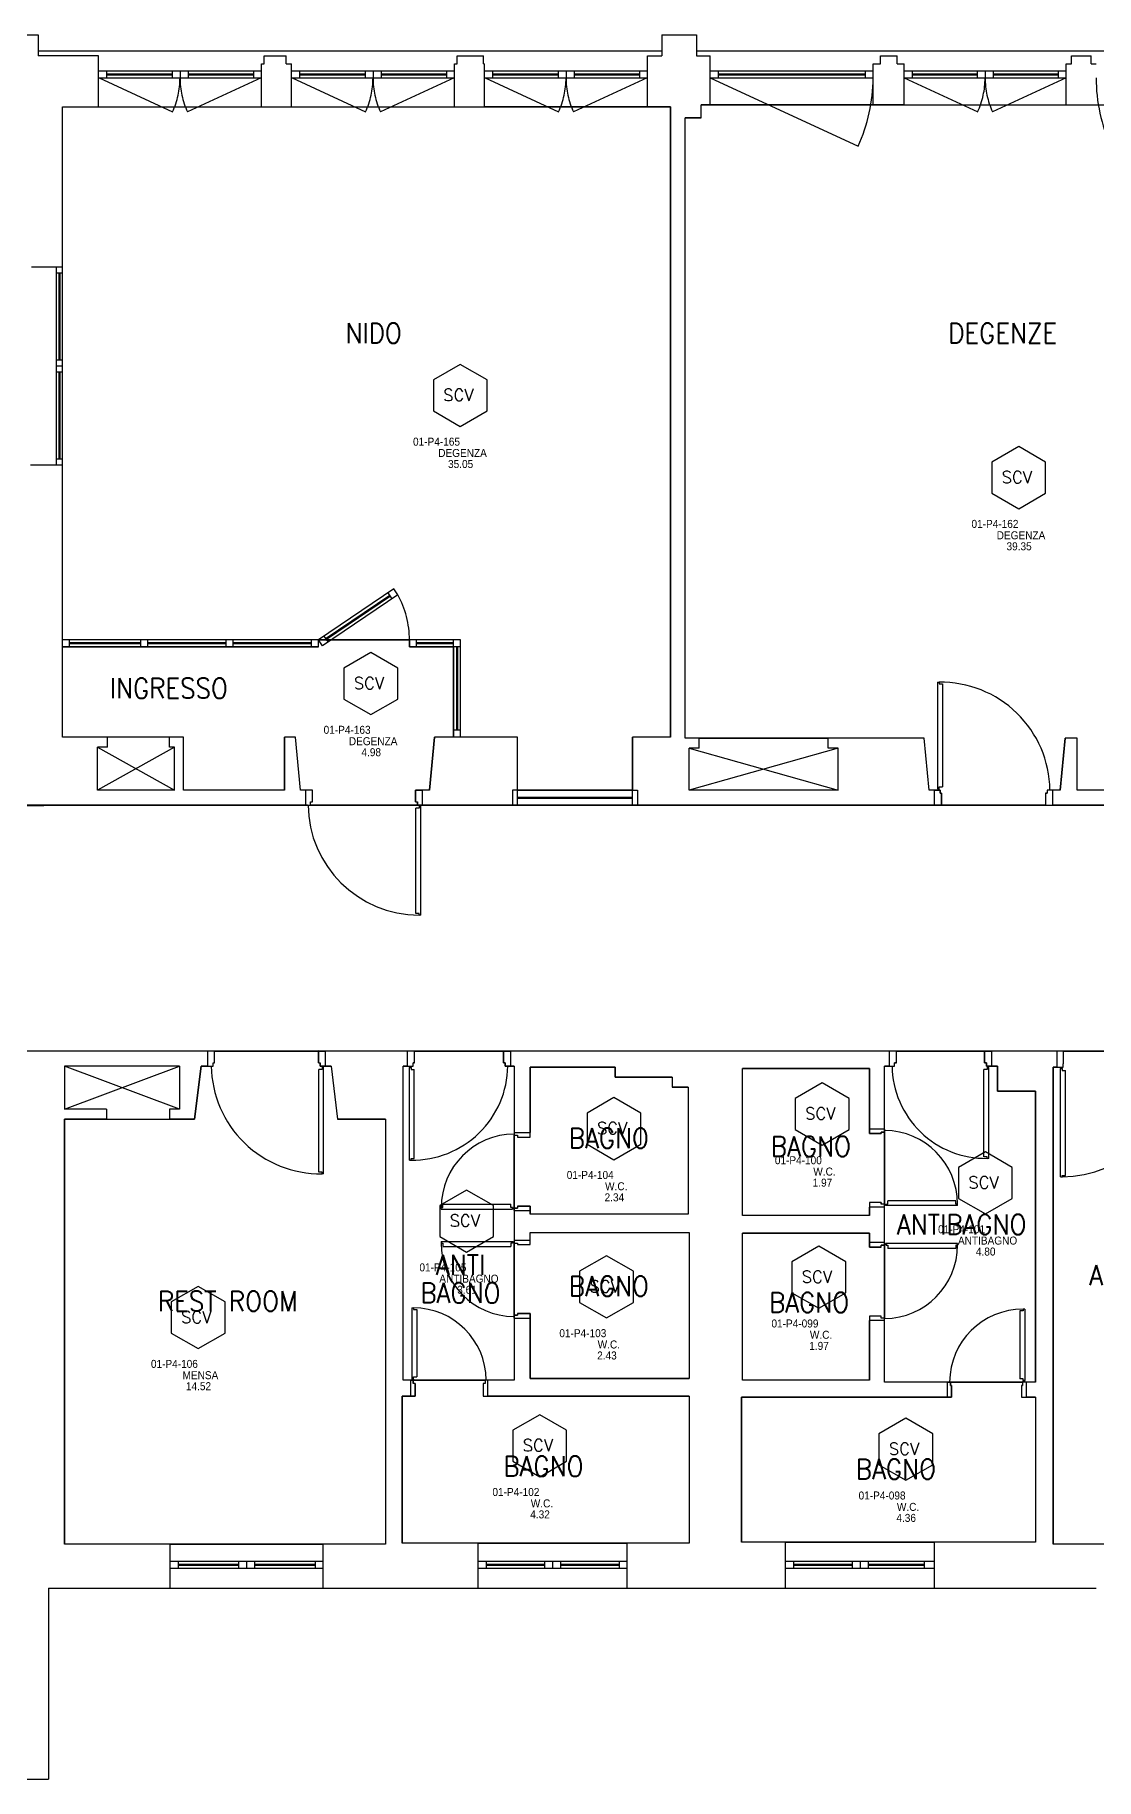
# Model space of a CAD drawing. Header units: inches. Extents: x 16420 to 16611, y 92341 to 92416.
# Drawn here: x 16517.93 to 16528.54, y 92392.79 to 92410.23 of the extents above; entities that cross this region are included whole.
import ezdxf
from ezdxf.enums import TextEntityAlignment as Align

# ---------------------------------------------------------------- set-up
doc = ezdxf.new("R2010")
doc.units = ezdxf.units.IN
doc.header["$LTSCALE"] = 50
doc.header["$MEASUREMENT"] = 0
doc.linetypes.add('NASCOSTA2', pattern=[0.1875, 0.125, -0.0625])
for name, color, linetype in [('A-LOCALI', 7, 'Continuous'), ('AA-CodiceVano', 7, 'Continuous'), ('GMM_DEST.USO', 50, 'Continuous'), ('PIANTA', 7, 'Continuous'), ('RM', 191, 'Continuous')]:
    doc.layers.add(name, color=color, linetype=linetype)
doc.styles.add('ARIAL', font='arial.ttf')
doc.styles.add('ARTECO', font='romans.shx', dxfattribs={"width": 0.9})
doc.styles.get("Standard").update_dxf_attribs({"font": 'txt.shx'})

# ---------------------------------------------------------------- blocks, each defined once
blk = doc.blocks.new('MFM_COD_VANO')
at = {"layer": 'A-LOCALI'}
for p, q in [((0, 0.621), (-0.269, 0.466)), ((0.269, 0.466), (0, 0.621)), ((-0.269, 0.466), (-0.269, 0.155)), ((0.269, 0.155), (0.269, 0.466)), ((-0.269, 0.155), (0, 0)), ((0, 0), (0.269, 0.155))]:
    blk.add_line(p, q, dxfattribs=at)
blk.add_text('SCV', height=0.12, dxfattribs=at).set_placement((-0.17, 0.255))
at = {"layer": 'A-LOCALI', "flags": 9}
for tag in ['MFM_NAME', 'MFM_COD_COMPLESSO', 'MFM_COD_EDIFICIO', 'MFM_COD_PIANO', 'MFM_COD_MACROAREA', 'MFM_ZONA', 'MFM_REPARTO']:
    blk.add_attdef(tag, (-0.084, 0.188), '', height=0.005, dxfattribs=at)
blk.add_attdef('MFM_ALTEZZA', text='', height=0.005, dxfattribs=at).set_placement((-0.057, 0.188), align=Align.CENTER)
at = {"layer": 'A-LOCALI', "style": 'ARIAL', "width": 0.9, "flags": 8}
for tag, p in [('MFM_COD_UT', (-0.026, -0.078)), ('MFM_DESTINAZIONE_USO', (0.023, -0.306)), ('MFM_SUPERFICIE', (0.004, -0.416))]:
    blk.add_attdef(tag, text='', height=0.08, dxfattribs=at).set_placement(p, align=Align.CENTER)
at = {"layer": 'A-LOCALI', "style": 'ARIAL', "width": 0.9}
for tag, p, height, flags in [('MFM_COD_LOCALE', (-0.472, -0.192), 0.08, 8), ('MFM_COD_SCHEDA', (-0.275, -0.483), 0.04, 9)]:
    blk.add_attdef(tag, p, '', height=height, dxfattribs=dict(at, flags=flags))

msp = doc.modelspace()

# ---------------------------------------------------------------- linework, layer by layer
at = {"layer": 'PIANTA', "color": 0}
for p, q in [((16517.62, 92410.233), (16517.967, 92410.233)), ((16517.967, 92410.233), (16517.967, 92410.023)), ((16524.201, 92410.233), (16524.548, 92410.233)), ((16524.201, 92410.233), (16524.201, 92410.023)), ((16524.548, 92410.233), (16524.548, 92410.023)), ((16517.967, 92410.073), (16524.201, 92410.073)), ((16518.569, 92410.023), (16517.967, 92410.023)), ((16518.569, 92409.513), (16518.569, 92410.023)), ((16520.224, 92410.023), (16520.444, 92410.023)), ((16520.224, 92409.943), (16520.224, 92410.023)), ((16520.444, 92409.943), (16520.444, 92410.023)), ((16522.154, 92410.023), (16522.419, 92410.023)), ((16522.154, 92409.943), (16522.154, 92410.023)), ((16522.419, 92409.943), (16522.419, 92410.023)), ((16524.059, 92409.513), (16524.059, 92410.023)), ((16524.059, 92410.023), (16524.201, 92410.023)), ((16524.548, 92410.073), (16530.716, 92410.073)), ((16524.548, 92410.023), (16524.684, 92410.023)), ((16524.684, 92409.533), (16524.684, 92410.023)), ((16526.389, 92410.023), (16526.556, 92410.023)), ((16526.389, 92409.943), (16526.389, 92410.023)), ((16526.556, 92409.943), (16526.556, 92410.023)), ((16528.299, 92410.023), (16528.496, 92410.023)), ((16528.299, 92409.943), (16528.299, 92410.023)), ((16528.496, 92409.943), (16528.496, 92410.023)), ((16518.569, 92409.873), (16520.199, 92409.873)), ((16518.649, 92409.873), (16518.649, 92409.803)), ((16518.649, 92409.843), (16519.304, 92409.843)), ((16518.649, 92409.833), (16519.304, 92409.833)), ((16519.304, 92409.873), (16519.304, 92409.803)), ((16519.384, 92409.873), (16519.384, 92409.803)), ((16519.464, 92409.873), (16519.464, 92409.803)), ((16519.464, 92409.843), (16520.119, 92409.843)), ((16519.464, 92409.833), (16520.119, 92409.833)), ((16520.119, 92409.873), (16520.119, 92409.803)), ((16520.199, 92409.513), (16520.199, 92409.943)), ((16520.199, 92409.943), (16520.224, 92409.943)), ((16520.444, 92409.943), (16520.499, 92409.943)), ((16520.499, 92409.513), (16520.499, 92409.943)), ((16520.499, 92409.873), (16522.129, 92409.873)), ((16520.579, 92409.873), (16520.579, 92409.803)), ((16520.579, 92409.843), (16521.234, 92409.843)), ((16520.579, 92409.833), (16521.234, 92409.833)), ((16521.234, 92409.873), (16521.234, 92409.803)), ((16521.314, 92409.873), (16521.314, 92409.803)), ((16521.394, 92409.873), (16521.394, 92409.803)), ((16521.394, 92409.843), (16522.049, 92409.843)), ((16521.394, 92409.833), (16522.049, 92409.833)), ((16522.049, 92409.873), (16522.049, 92409.803)), ((16522.129, 92409.513), (16522.129, 92409.943)), ((16522.129, 92409.943), (16522.154, 92409.943)), ((16522.419, 92409.943), (16522.429, 92409.943)), ((16522.429, 92409.513), (16522.429, 92409.943)), ((16522.429, 92409.873), (16524.059, 92409.873)), ((16522.509, 92409.873), (16522.509, 92409.803)), ((16522.509, 92409.843), (16523.164, 92409.843)), ((16522.509, 92409.833), (16523.164, 92409.833)), ((16523.164, 92409.873), (16523.164, 92409.803)), ((16523.244, 92409.873), (16523.244, 92409.803)), ((16523.324, 92409.873), (16523.324, 92409.803)), ((16523.324, 92409.843), (16523.979, 92409.843)), ((16523.324, 92409.833), (16523.979, 92409.833)), ((16523.979, 92409.873), (16523.979, 92409.803)), ((16524.684, 92409.873), (16526.314, 92409.873)), ((16524.764, 92409.873), (16524.764, 92409.803)), ((16524.764, 92409.843), (16526.234, 92409.843)), ((16524.764, 92409.833), (16526.234, 92409.833)), ((16526.234, 92409.873), (16526.234, 92409.803)), ((16526.314, 92409.533), (16526.314, 92409.943)), ((16526.314, 92409.943), (16526.389, 92409.943)), ((16526.556, 92409.943), (16526.624, 92409.943)), ((16526.624, 92409.533), (16526.624, 92409.943)), ((16526.624, 92409.873), (16528.244, 92409.873)), ((16526.704, 92409.873), (16526.704, 92409.803)), ((16526.704, 92409.843), (16527.354, 92409.843)), ((16526.704, 92409.833), (16527.354, 92409.833)), ((16527.354, 92409.873), (16527.354, 92409.803)), ((16527.434, 92409.873), (16527.434, 92409.803)), ((16527.514, 92409.873), (16527.514, 92409.803)), ((16527.514, 92409.843), (16528.164, 92409.843)), ((16527.514, 92409.833), (16528.164, 92409.833)), ((16528.164, 92409.873), (16528.164, 92409.803)), ((16528.244, 92409.533), (16528.244, 92409.943)), ((16528.244, 92409.943), (16528.299, 92409.943)), ((16528.496, 92409.943), (16528.544, 92409.943)), ((16518.569, 92409.803), (16520.199, 92409.803)), ((16520.499, 92409.803), (16522.129, 92409.803)), ((16522.429, 92409.803), (16524.059, 92409.803)), ((16524.684, 92409.803), (16526.314, 92409.803)), ((16526.624, 92409.803), (16528.244, 92409.803)), ((16518.209, 92409.513), (16518.569, 92409.513)), ((16518.209, 92407.913), (16518.209, 92409.513)), ((16518.569, 92409.513), (16520.199, 92409.513)), ((16520.199, 92409.513), (16520.499, 92409.513)), ((16520.499, 92409.513), (16522.129, 92409.513)), ((16522.129, 92409.513), (16522.429, 92409.513)), ((16524.059, 92409.513), (16522.429, 92409.513)), ((16524.289, 92409.513), (16524.059, 92409.513)), ((16524.289, 92403.213), (16524.289, 92409.513)), ((16524.684, 92409.533), (16524.594, 92409.533)), ((16524.594, 92409.403), (16524.594, 92409.533)), ((16526.314, 92409.533), (16524.684, 92409.533)), ((16524.959, 92409.533), (16526.599, 92409.533)), ((16526.624, 92409.533), (16526.314, 92409.533)), ((16526.624, 92409.533), (16528.244, 92409.533)), ((16528.244, 92409.533), (16528.544, 92409.533)), ((16524.434, 92403.203), (16524.434, 92409.403)), ((16524.594, 92409.403), (16524.434, 92409.403)), ((16517.899, 92407.913), (16518.209, 92407.913)), ((16518.149, 92405.933), (16518.149, 92407.913)), ((16518.209, 92405.933), (16518.209, 92407.913)), ((16518.149, 92407.853), (16518.209, 92407.853)), ((16518.174, 92407.853), (16518.174, 92406.983)), ((16518.184, 92407.853), (16518.184, 92406.983)), ((16518.149, 92406.983), (16518.209, 92406.983)), ((16518.149, 92406.923), (16518.209, 92406.923)), ((16518.149, 92406.863), (16518.209, 92406.863)), ((16518.174, 92406.863), (16518.174, 92405.993)), ((16518.184, 92406.863), (16518.184, 92405.993)), ((16518.149, 92405.993), (16518.209, 92405.993)), ((16517.889, 92405.933), (16518.209, 92405.933)), ((16518.209, 92403.213), (16518.209, 92405.933)), ((16521.523, 92404.693), (16520.769, 92404.183)), ((16521.562, 92404.635), (16520.808, 92404.125)), ((16521.482, 92404.629), (16520.844, 92404.197)), ((16521.488, 92404.62), (16520.85, 92404.189)), ((16521.504, 92404.596), (16521.465, 92404.654)), ((16521.562, 92404.635), (16521.523, 92404.693)), ((16520.769, 92404.183), (16518.209, 92404.183)), ((16520.769, 92404.113), (16518.209, 92404.113)), ((16518.279, 92404.113), (16518.279, 92404.183)), ((16518.993, 92404.153), (16518.279, 92404.153)), ((16518.993, 92404.143), (16518.279, 92404.143)), ((16518.993, 92404.113), (16518.993, 92404.183)), ((16519.063, 92404.113), (16519.063, 92404.183)), ((16519.846, 92404.153), (16519.063, 92404.153)), ((16519.846, 92404.143), (16519.063, 92404.143)), ((16519.846, 92404.113), (16519.846, 92404.183)), ((16519.916, 92404.113), (16519.916, 92404.183)), ((16520.699, 92404.153), (16519.916, 92404.153)), ((16520.699, 92404.143), (16519.916, 92404.143)), ((16520.699, 92404.113), (16520.699, 92404.183)), ((16520.769, 92404.113), (16520.769, 92404.183)), ((16520.808, 92404.125), (16520.769, 92404.183)), ((16520.866, 92404.164), (16520.827, 92404.222)), ((16522.189, 92404.183), (16521.679, 92404.183)), ((16521.679, 92404.113), (16521.679, 92404.183)), ((16522.189, 92404.113), (16521.679, 92404.113)), ((16521.749, 92404.113), (16521.749, 92404.183)), ((16522.119, 92404.153), (16521.749, 92404.153)), ((16522.119, 92404.143), (16521.749, 92404.143)), ((16522.119, 92403.213), (16522.119, 92404.183)), ((16522.149, 92404.113), (16522.149, 92403.283)), ((16522.159, 92404.113), (16522.159, 92403.283)), ((16522.189, 92403.213), (16522.189, 92404.183)), ((16526.958, 92403.76), (16526.974, 92403.761)), ((16526.958, 92403.76), (16526.958, 92402.699)), ((16526.974, 92403.761), (16526.974, 92403.744)), ((16526.974, 92403.744), (16527.007, 92403.744)), ((16527.007, 92403.744), (16527.007, 92402.716)), ((16518.659, 92403.213), (16518.209, 92403.213)), ((16518.659, 92403.113), (16518.659, 92403.213)), ((16519.279, 92403.213), (16518.659, 92403.213)), ((16519.419, 92403.213), (16519.279, 92403.213)), ((16519.279, 92403.113), (16519.279, 92403.213)), ((16519.419, 92402.683), (16519.419, 92403.213)), ((16520.539, 92403.213), (16520.429, 92403.213)), ((16520.429, 92402.683), (16520.429, 92403.213)), ((16520.589, 92402.683), (16520.539, 92403.213)), ((16521.879, 92402.683), (16521.929, 92403.213)), ((16522.759, 92403.213), (16521.929, 92403.213)), ((16522.189, 92403.283), (16522.119, 92403.283)), ((16522.759, 92402.683), (16522.759, 92403.213)), ((16524.289, 92403.213), (16523.909, 92403.213)), ((16523.909, 92402.683), (16523.909, 92403.213)), ((16524.574, 92403.203), (16524.434, 92403.203)), ((16524.574, 92403.103), (16524.574, 92403.203)), ((16524.574, 92403.203), (16525.864, 92403.203)), ((16526.824, 92403.203), (16525.864, 92403.203)), ((16525.864, 92403.103), (16525.864, 92403.203)), ((16526.874, 92402.683), (16526.824, 92403.203)), ((16528.184, 92402.683), (16528.234, 92403.203)), ((16528.354, 92403.203), (16528.234, 92403.203)), ((16528.354, 92402.683), (16528.354, 92403.203)), ((16518.659, 92403.113), (16518.559, 92403.113)), ((16518.559, 92402.683), (16518.559, 92403.113)), ((16519.329, 92403.113), (16518.559, 92402.683)), ((16518.559, 92403.113), (16519.329, 92402.683)), ((16519.329, 92403.113), (16519.279, 92403.113)), ((16519.329, 92402.683), (16519.329, 92403.113)), ((16524.574, 92403.103), (16524.474, 92403.103)), ((16524.474, 92402.683), (16524.474, 92403.103)), ((16525.964, 92403.103), (16524.474, 92402.683)), ((16524.474, 92403.103), (16525.964, 92402.683)), ((16525.964, 92403.103), (16525.864, 92403.103)), ((16525.964, 92402.683), (16525.964, 92403.103)), ((16519.329, 92402.683), (16518.559, 92402.683)), ((16520.429, 92402.683), (16519.419, 92402.683)), ((16520.639, 92402.683), (16520.589, 92402.683)), ((16520.709, 92402.683), (16520.639, 92402.683)), ((16520.639, 92402.683), (16520.639, 92402.533)), ((16520.709, 92402.566), (16520.709, 92402.683)), ((16521.739, 92402.683), (16521.809, 92402.683)), ((16521.739, 92402.566), (16521.739, 92402.683)), ((16521.879, 92402.683), (16521.809, 92402.683)), ((16521.809, 92402.533), (16521.809, 92402.683)), ((16522.709, 92402.683), (16522.709, 92402.533)), ((16522.759, 92402.683), (16522.709, 92402.683)), ((16522.759, 92402.533), (16522.759, 92402.683)), ((16522.759, 92402.683), (16523.909, 92402.683)), ((16523.909, 92402.533), (16523.909, 92402.683)), ((16523.909, 92402.533), (16523.909, 92402.683)), ((16523.909, 92402.683), (16523.959, 92402.683)), ((16523.959, 92402.683), (16523.959, 92402.533)), ((16525.964, 92402.683), (16524.474, 92402.683)), ((16526.929, 92402.683), (16526.874, 92402.683)), ((16526.929, 92402.683), (16526.984, 92402.683)), ((16526.929, 92402.533), (16526.929, 92402.683)), ((16526.958, 92402.699), (16526.974, 92402.699)), ((16526.974, 92402.716), (16527.007, 92402.716)), ((16526.974, 92402.699), (16526.974, 92402.716)), ((16526.984, 92402.683), (16526.984, 92402.65)), ((16528.054, 92402.683), (16528.054, 92402.65)), ((16528.109, 92402.683), (16528.054, 92402.683)), ((16528.184, 92402.683), (16528.109, 92402.683)), ((16528.109, 92402.683), (16528.109, 92402.533)), ((16529.264, 92402.683), (16528.354, 92402.683)), ((16520.659, 92402.533), (16517.229, 92402.533)), ((16520.639, 92402.533), (16520.689, 92402.533)), ((16520.689, 92402.533), (16520.689, 92402.566)), ((16520.689, 92402.566), (16520.709, 92402.566)), ((16521.739, 92402.566), (16521.759, 92402.566)), ((16521.742, 92401.449), (16521.742, 92402.5)), ((16521.775, 92402.5), (16521.742, 92402.5)), ((16521.759, 92402.533), (16521.759, 92402.566)), ((16521.809, 92402.533), (16521.759, 92402.533)), ((16521.775, 92402.517), (16521.775, 92402.5)), ((16521.791, 92402.517), (16521.775, 92402.517)), ((16521.791, 92401.433), (16521.791, 92402.517)), ((16522.709, 92402.533), (16521.809, 92402.533)), ((16523.959, 92402.533), (16522.709, 92402.533)), ((16522.759, 92402.613), (16523.909, 92402.613)), ((16522.759, 92402.603), (16523.909, 92402.603)), ((16526.929, 92402.533), (16523.959, 92402.533)), ((16526.999, 92402.533), (16526.929, 92402.533)), ((16526.984, 92402.65), (16526.999, 92402.65)), ((16526.999, 92402.65), (16526.999, 92402.533)), ((16528.039, 92402.65), (16528.054, 92402.65)), ((16528.039, 92402.65), (16528.039, 92402.533)), ((16528.039, 92402.533), (16528.109, 92402.533)), ((16532.419, 92402.533), (16528.109, 92402.533)), ((16521.775, 92401.449), (16521.742, 92401.449)), ((16521.775, 92401.433), (16521.775, 92401.449)), ((16521.791, 92401.433), (16521.775, 92401.433)), ((16519.659, 92400.073), (16517.829, 92400.073)), ((16519.729, 92400.073), (16519.659, 92400.073)), ((16519.659, 92400.073), (16519.659, 92399.923)), ((16519.729, 92399.956), (16519.729, 92400.073)), ((16520.769, 92400.073), (16520.839, 92400.073)), ((16520.769, 92399.956), (16520.769, 92400.073)), ((16520.839, 92399.923), (16520.839, 92400.073)), ((16521.659, 92400.073), (16520.839, 92400.073)), ((16521.729, 92400.073), (16521.659, 92400.073)), ((16521.659, 92399.923), (16521.659, 92400.073)), ((16521.729, 92399.956), (16521.729, 92400.073)), ((16522.619, 92399.956), (16522.619, 92400.073)), ((16522.619, 92400.073), (16522.689, 92400.073)), ((16522.689, 92400.073), (16522.689, 92399.923)), ((16526.479, 92400.073), (16522.689, 92400.073)), ((16526.549, 92400.073), (16526.479, 92400.073)), ((16526.479, 92399.923), (16526.479, 92400.073)), ((16526.549, 92399.956), (16526.549, 92400.073)), ((16527.429, 92399.956), (16527.429, 92400.073)), ((16527.429, 92400.073), (16527.499, 92400.073)), ((16528.154, 92400.073), (16527.479, 92400.073)), ((16527.499, 92400.073), (16527.499, 92399.923)), ((16528.219, 92400.073), (16528.154, 92400.073)), ((16528.154, 92399.913), (16528.154, 92400.073)), ((16528.219, 92399.946), (16528.219, 92400.073)), ((16518.229, 92399.923), (16518.229, 92399.493)), ((16519.379, 92399.923), (16518.229, 92399.923)), ((16518.229, 92399.493), (16519.379, 92399.923)), ((16519.379, 92399.493), (16518.229, 92399.923)), ((16519.379, 92399.923), (16519.379, 92399.493)), ((16519.594, 92399.923), (16519.529, 92399.393)), ((16519.659, 92399.923), (16519.594, 92399.923)), ((16519.659, 92399.923), (16519.714, 92399.923)), ((16519.714, 92399.923), (16519.714, 92399.956)), ((16519.714, 92399.956), (16519.729, 92399.956)), ((16520.769, 92399.956), (16520.784, 92399.956)), ((16520.771, 92398.862), (16520.771, 92399.89)), ((16520.804, 92399.89), (16520.771, 92399.89)), ((16520.784, 92399.923), (16520.784, 92399.956)), ((16520.839, 92399.923), (16520.784, 92399.923)), ((16520.804, 92399.907), (16520.804, 92399.89)), ((16520.82, 92399.907), (16520.804, 92399.907)), ((16520.82, 92398.846), (16520.82, 92399.907)), ((16520.894, 92399.923), (16520.839, 92399.923)), ((16520.894, 92399.923), (16520.959, 92399.393)), ((16521.614, 92396.783), (16521.614, 92399.923)), ((16521.659, 92399.923), (16521.614, 92399.923)), ((16521.659, 92399.923), (16521.714, 92399.923)), ((16521.678, 92398.983), (16521.678, 92399.907)), ((16521.678, 92399.907), (16521.694, 92399.907)), ((16521.694, 92399.907), (16521.694, 92399.89)), ((16521.694, 92399.89), (16521.727, 92399.89)), ((16521.714, 92399.923), (16521.714, 92399.956)), ((16521.729, 92399.956), (16521.714, 92399.956)), ((16521.727, 92398.999), (16521.727, 92399.89)), ((16522.634, 92399.956), (16522.619, 92399.956)), ((16522.634, 92399.923), (16522.634, 92399.956)), ((16522.689, 92399.923), (16522.634, 92399.923)), ((16522.724, 92399.923), (16522.689, 92399.923)), ((16522.724, 92399.923), (16522.724, 92399.258)), ((16523.734, 92399.913), (16522.884, 92399.913)), ((16522.884, 92399.913), (16522.884, 92399.258)), ((16523.734, 92399.813), (16523.734, 92399.913)), ((16526.279, 92399.898), (16525.009, 92399.898)), ((16525.009, 92398.428), (16525.009, 92399.898)), ((16526.279, 92399.293), (16526.279, 92399.898)), ((16526.479, 92399.923), (16526.429, 92399.923)), ((16526.429, 92399.293), (16526.429, 92399.923)), ((16526.479, 92399.923), (16526.529, 92399.923)), ((16526.529, 92399.923), (16526.529, 92399.956)), ((16526.549, 92399.956), (16526.529, 92399.956)), ((16527.421, 92399.016), (16527.421, 92399.89)), ((16527.454, 92399.89), (16527.421, 92399.89)), ((16527.449, 92399.956), (16527.429, 92399.956)), ((16527.449, 92399.923), (16527.449, 92399.956)), ((16527.499, 92399.923), (16527.449, 92399.923)), ((16527.454, 92399.907), (16527.454, 92399.89)), ((16527.47, 92399.907), (16527.454, 92399.907)), ((16527.47, 92399), (16527.47, 92399.907)), ((16527.559, 92399.923), (16527.479, 92399.923)), ((16527.559, 92399.673), (16527.559, 92399.923)), ((16528.154, 92399.913), (16528.114, 92399.913)), ((16528.114, 92399.913), (16528.114, 92395.143)), ((16528.154, 92399.913), (16528.214, 92399.913)), ((16528.188, 92398.814), (16528.188, 92399.897)), ((16528.188, 92399.897), (16528.204, 92399.897)), ((16528.204, 92399.897), (16528.204, 92399.88)), ((16528.204, 92399.88), (16528.237, 92399.88)), ((16528.214, 92399.913), (16528.214, 92399.946)), ((16528.219, 92399.946), (16528.214, 92399.946)), ((16528.237, 92398.83), (16528.237, 92399.88)), ((16524.304, 92399.813), (16523.734, 92399.813)), ((16524.304, 92399.813), (16524.304, 92399.713)), ((16524.464, 92399.713), (16524.304, 92399.713)), ((16524.464, 92399.713), (16524.464, 92398.443)), ((16527.939, 92399.673), (16527.559, 92399.673)), ((16527.939, 92396.763), (16527.939, 92399.673)), ((16518.649, 92399.493), (16518.229, 92399.493)), ((16518.229, 92399.393), (16518.229, 92395.143)), ((16518.649, 92399.393), (16518.229, 92399.393)), ((16518.649, 92399.493), (16518.649, 92399.393)), ((16518.649, 92399.393), (16519.279, 92399.393)), ((16519.279, 92399.493), (16519.279, 92399.393)), ((16519.379, 92399.493), (16519.279, 92399.493)), ((16519.529, 92399.393), (16519.279, 92399.393)), ((16521.439, 92399.393), (16520.959, 92399.393)), ((16521.439, 92399.393), (16521.439, 92395.143)), ((16522.724, 92399.258), (16522.884, 92399.258)), ((16522.724, 92399.258), (16522.724, 92399.233)), ((16522.724, 92399.233), (16522.757, 92399.233)), ((16522.757, 92399.233), (16522.757, 92399.213)), ((16522.757, 92399.213), (16522.884, 92399.213)), ((16522.884, 92399.213), (16522.884, 92399.258)), ((16526.429, 92399.293), (16526.279, 92399.293)), ((16526.279, 92399.248), (16526.279, 92399.293)), ((16526.396, 92399.248), (16526.279, 92399.248)), ((16526.429, 92399.263), (16526.396, 92399.263)), ((16526.396, 92399.263), (16526.396, 92399.248)), ((16526.429, 92399.293), (16526.429, 92399.263)), ((16527.454, 92399.016), (16527.421, 92399.016)), ((16527.454, 92399), (16527.454, 92399.016)), ((16520.804, 92398.862), (16520.771, 92398.862)), ((16520.804, 92398.846), (16520.804, 92398.862)), ((16520.82, 92398.846), (16520.804, 92398.846)), ((16521.678, 92398.983), (16521.694, 92398.983)), ((16521.694, 92398.999), (16521.727, 92398.999)), ((16521.694, 92398.983), (16521.694, 92398.999)), ((16527.47, 92399), (16527.454, 92399)), ((16528.188, 92398.814), (16528.204, 92398.813)), ((16528.204, 92398.83), (16528.237, 92398.83)), ((16528.204, 92398.813), (16528.204, 92398.83)), ((16521.996, 92398.508), (16522.012, 92398.508)), ((16521.996, 92398.492), (16521.996, 92398.508)), ((16521.996, 92398.492), (16522.708, 92398.492)), ((16522.012, 92398.541), (16522.691, 92398.541)), ((16522.012, 92398.508), (16522.012, 92398.541)), ((16522.691, 92398.508), (16522.691, 92398.541)), ((16522.708, 92398.508), (16522.691, 92398.508)), ((16522.708, 92398.492), (16522.708, 92398.508)), ((16522.724, 92398.503), (16522.757, 92398.503)), ((16522.724, 92398.478), (16522.724, 92398.503)), ((16522.757, 92398.523), (16522.757, 92398.503)), ((16522.757, 92398.523), (16522.884, 92398.523)), ((16522.884, 92398.523), (16522.884, 92398.478)), ((16526.279, 92398.558), (16526.279, 92398.513)), ((16526.396, 92398.558), (16526.279, 92398.558)), ((16526.279, 92398.428), (16526.279, 92398.513)), ((16526.429, 92398.513), (16526.279, 92398.513)), ((16526.396, 92398.558), (16526.396, 92398.543)), ((16526.429, 92398.543), (16526.396, 92398.543)), ((16526.429, 92398.513), (16526.429, 92398.543)), ((16526.429, 92398.158), (16526.429, 92398.513)), ((16526.445, 92398.543), (16526.462, 92398.543)), ((16526.445, 92398.527), (16526.445, 92398.543)), ((16527.157, 92398.527), (16526.445, 92398.527)), ((16527.141, 92398.576), (16526.462, 92398.576)), ((16526.462, 92398.543), (16526.462, 92398.576)), ((16527.141, 92398.543), (16527.141, 92398.576)), ((16527.157, 92398.543), (16527.141, 92398.543)), ((16527.157, 92398.527), (16527.157, 92398.543)), ((16522.724, 92398.478), (16522.884, 92398.478)), ((16522.724, 92398.478), (16522.724, 92398.183)), ((16522.884, 92398.478), (16522.884, 92398.443)), ((16524.464, 92398.443), (16522.884, 92398.443)), ((16526.279, 92398.428), (16525.009, 92398.428)), ((16521.996, 92398.169), (16522.708, 92398.169)), ((16521.996, 92398.169), (16521.996, 92398.153)), ((16521.996, 92398.153), (16522.012, 92398.153)), ((16522.012, 92398.153), (16522.012, 92398.12)), ((16522.691, 92398.153), (16522.691, 92398.12)), ((16522.708, 92398.153), (16522.691, 92398.153)), ((16522.708, 92398.169), (16522.708, 92398.153)), ((16522.724, 92398.183), (16522.884, 92398.183)), ((16522.724, 92398.183), (16522.724, 92398.153)), ((16522.724, 92398.153), (16522.757, 92398.153)), ((16522.757, 92398.153), (16522.757, 92398.138)), ((16522.757, 92398.138), (16522.884, 92398.138)), ((16522.884, 92398.258), (16524.474, 92398.258)), ((16522.884, 92398.183), (16522.884, 92398.258)), ((16522.884, 92398.138), (16522.884, 92398.183)), ((16524.474, 92398.258), (16524.474, 92396.798)), ((16526.279, 92398.253), (16525.009, 92398.253)), ((16525.009, 92396.783), (16525.009, 92398.253)), ((16526.279, 92398.158), (16526.279, 92398.253)), ((16526.429, 92398.158), (16526.279, 92398.158)), ((16526.279, 92398.113), (16526.279, 92398.158)), ((16526.429, 92398.158), (16526.429, 92398.133)), ((16527.157, 92398.149), (16526.445, 92398.149)), ((16526.445, 92398.149), (16526.445, 92398.133)), ((16527.157, 92398.149), (16527.157, 92398.133)), ((16522.012, 92398.12), (16522.691, 92398.12)), ((16526.396, 92398.113), (16526.279, 92398.113)), ((16526.429, 92398.133), (16526.396, 92398.133)), ((16526.396, 92398.113), (16526.396, 92398.133)), ((16526.445, 92398.133), (16526.462, 92398.133)), ((16526.462, 92398.133), (16526.462, 92398.1)), ((16527.141, 92398.1), (16526.462, 92398.1)), ((16527.141, 92398.133), (16527.141, 92398.1)), ((16527.157, 92398.133), (16527.141, 92398.133)), ((16521.703, 92397.504), (16521.703, 92396.8)), ((16521.703, 92397.504), (16521.719, 92397.504)), ((16521.719, 92397.504), (16521.719, 92397.488)), ((16521.719, 92397.488), (16521.752, 92397.488)), ((16521.752, 92397.488), (16521.752, 92396.816)), ((16522.757, 92397.448), (16522.757, 92397.433)), ((16522.757, 92397.448), (16522.884, 92397.448)), ((16522.884, 92397.448), (16522.884, 92397.403)), ((16527.781, 92397.475), (16527.781, 92396.796)), ((16527.814, 92397.475), (16527.781, 92397.475)), ((16527.814, 92397.491), (16527.814, 92397.475)), ((16527.83, 92397.491), (16527.814, 92397.491)), ((16527.83, 92397.491), (16527.83, 92396.779)), ((16522.724, 92397.433), (16522.757, 92397.433)), ((16522.724, 92397.403), (16522.724, 92397.433)), ((16522.724, 92397.403), (16522.724, 92396.783)), ((16522.724, 92397.403), (16522.884, 92397.403)), ((16522.884, 92397.403), (16522.884, 92396.798)), ((16526.396, 92397.423), (16526.279, 92397.423)), ((16526.279, 92397.423), (16526.279, 92397.378)), ((16526.279, 92396.783), (16526.279, 92397.378)), ((16526.429, 92397.378), (16526.279, 92397.378)), ((16526.396, 92397.403), (16526.396, 92397.423)), ((16526.429, 92397.403), (16526.396, 92397.403)), ((16526.429, 92397.378), (16526.429, 92397.403)), ((16526.429, 92396.763), (16526.429, 92397.378)), ((16521.689, 92396.783), (16521.614, 92396.783)), ((16521.689, 92396.783), (16521.689, 92396.623)), ((16521.689, 92396.783), (16521.714, 92396.783)), ((16521.703, 92396.8), (16521.719, 92396.8)), ((16521.714, 92396.783), (16521.714, 92396.75)), ((16521.734, 92396.75), (16521.714, 92396.75)), ((16521.719, 92396.816), (16521.752, 92396.816)), ((16521.719, 92396.8), (16521.719, 92396.816)), ((16521.734, 92396.75), (16521.734, 92396.623)), ((16522.414, 92396.75), (16522.414, 92396.623)), ((16522.434, 92396.75), (16522.414, 92396.75)), ((16522.434, 92396.783), (16522.434, 92396.75)), ((16522.459, 92396.783), (16522.434, 92396.783)), ((16522.724, 92396.783), (16522.459, 92396.783)), ((16522.459, 92396.783), (16522.459, 92396.623)), ((16522.884, 92396.798), (16524.474, 92396.798)), ((16526.279, 92396.783), (16525.009, 92396.783)), ((16527.054, 92396.763), (16526.429, 92396.763)), ((16527.054, 92396.763), (16527.054, 92396.613)), ((16527.054, 92396.763), (16527.089, 92396.763)), ((16527.089, 92396.763), (16527.089, 92396.73)), ((16527.814, 92396.796), (16527.781, 92396.796)), ((16527.809, 92396.763), (16527.809, 92396.73)), ((16527.844, 92396.763), (16527.809, 92396.763)), ((16527.814, 92396.779), (16527.814, 92396.796)), ((16527.83, 92396.779), (16527.814, 92396.779)), ((16527.939, 92396.763), (16527.844, 92396.763)), ((16527.844, 92396.763), (16527.844, 92396.613)), ((16521.604, 92396.623), (16521.604, 92395.153)), ((16521.689, 92396.623), (16521.604, 92396.623)), ((16521.734, 92396.623), (16521.689, 92396.623)), ((16522.414, 92396.623), (16522.459, 92396.623)), ((16524.474, 92396.623), (16522.459, 92396.623)), ((16524.474, 92396.623), (16524.474, 92395.153)), ((16524.999, 92396.613), (16524.999, 92395.163)), ((16527.054, 92396.613), (16524.999, 92396.613)), ((16527.099, 92396.613), (16527.054, 92396.613)), ((16527.089, 92396.73), (16527.099, 92396.73)), ((16527.099, 92396.73), (16527.099, 92396.613)), ((16527.799, 92396.73), (16527.809, 92396.73)), ((16527.799, 92396.73), (16527.799, 92396.613)), ((16527.799, 92396.613), (16527.844, 92396.613)), ((16527.939, 92396.613), (16527.844, 92396.613)), ((16527.939, 92396.613), (16527.939, 92395.163)), ((16519.284, 92395.143), (16518.229, 92395.143)), ((16519.284, 92394.703), (16519.284, 92395.143)), ((16519.284, 92395.143), (16520.814, 92395.143)), ((16520.814, 92394.703), (16520.814, 92395.143)), ((16521.439, 92395.143), (16520.814, 92395.143)), ((16522.364, 92395.153), (16521.604, 92395.153)), ((16522.364, 92394.703), (16522.364, 92395.153)), ((16522.364, 92395.153), (16523.854, 92395.153)), ((16522.364, 92394.703), (16522.364, 92395.123)), ((16524.474, 92395.153), (16523.854, 92395.153)), ((16523.854, 92394.703), (16523.854, 92395.153)), ((16525.439, 92395.163), (16524.999, 92395.163)), ((16525.439, 92394.703), (16525.439, 92395.163)), ((16525.439, 92395.163), (16526.929, 92395.163)), ((16526.929, 92394.703), (16526.929, 92395.163)), ((16527.939, 92395.163), (16526.929, 92395.163)), ((16528.545, 92395.143), (16528.114, 92395.143)), ((16519.284, 92394.973), (16520.814, 92394.973)), ((16519.284, 92394.903), (16520.814, 92394.903)), ((16519.364, 92394.973), (16519.364, 92394.903)), ((16519.364, 92394.943), (16519.969, 92394.943)), ((16519.364, 92394.933), (16519.969, 92394.933)), ((16519.969, 92394.973), (16519.969, 92394.903)), ((16520.049, 92394.973), (16520.049, 92394.903)), ((16520.129, 92394.973), (16520.129, 92394.903)), ((16520.129, 92394.943), (16520.734, 92394.943)), ((16520.129, 92394.933), (16520.734, 92394.933)), ((16520.734, 92394.973), (16520.734, 92394.903)), ((16522.364, 92394.973), (16523.854, 92394.973)), ((16522.364, 92394.903), (16523.854, 92394.903)), ((16522.444, 92394.973), (16522.444, 92394.903)), ((16522.444, 92394.943), (16523.029, 92394.943)), ((16522.444, 92394.933), (16523.029, 92394.933)), ((16523.029, 92394.973), (16523.029, 92394.903)), ((16523.109, 92394.973), (16523.109, 92394.903)), ((16523.189, 92394.973), (16523.189, 92394.903)), ((16523.189, 92394.943), (16523.774, 92394.943)), ((16523.189, 92394.933), (16523.774, 92394.933)), ((16523.774, 92394.973), (16523.774, 92394.903)), ((16525.439, 92394.973), (16526.929, 92394.973)), ((16525.439, 92394.903), (16526.929, 92394.903)), ((16525.519, 92394.973), (16525.519, 92394.903)), ((16525.519, 92394.943), (16526.104, 92394.943)), ((16525.519, 92394.933), (16526.104, 92394.933)), ((16526.104, 92394.973), (16526.104, 92394.903)), ((16526.184, 92394.973), (16526.184, 92394.903)), ((16526.264, 92394.973), (16526.264, 92394.903)), ((16526.264, 92394.943), (16526.824, 92394.943)), ((16526.264, 92394.933), (16526.824, 92394.933)), ((16526.824, 92394.973), (16526.824, 92394.903)), ((16518.069, 92394.703), (16518.069, 92392.793)), ((16518.069, 92394.703), (16519.284, 92394.703)), ((16519.284, 92394.703), (16520.814, 92394.703)), ((16520.814, 92394.703), (16522.364, 92394.703)), ((16522.364, 92394.703), (16523.854, 92394.703)), ((16523.854, 92394.703), (16525.439, 92394.703)), ((16525.439, 92394.703), (16526.929, 92394.703)), ((16526.929, 92394.703), (16528.545, 92394.703)), ((16517.824, 92392.793), (16518.069, 92392.793))]:
    msp.add_line(p, q, dxfattribs=at)
at = {"layer": 'PIANTA', "color": 0, "linetype": 'NASCOSTA2'}
for p, q in [((16518.574, 92409.803), (16519.31, 92409.464)), ((16520.194, 92409.803), (16519.459, 92409.464)), ((16520.504, 92409.803), (16521.24, 92409.464)), ((16522.124, 92409.803), (16521.389, 92409.464)), ((16522.434, 92409.803), (16523.17, 92409.464)), ((16524.054, 92409.803), (16523.319, 92409.464)), ((16524.684, 92409.803), (16526.164, 92409.12)), ((16526.624, 92409.803), (16527.36, 92409.464)), ((16528.244, 92409.803), (16527.509, 92409.464))]:
    msp.add_line(p, q, dxfattribs=at)
at = {"layer": 'PIANTA', "color": 0}
for centre in [(16526.966, 92402.691), (16521.783, 92402.525), (16520.812, 92399.915), (16521.686, 92399.915), (16527.462, 92399.915), (16528.196, 92399.905), (16522.716, 92398.5), (16526.437, 92398.535), (16522.716, 92398.161), (16526.437, 92398.141), (16521.711, 92396.791), (16527.822, 92396.771)]:
    msp.add_circle(centre, 0.00633, dxfattribs=at)
at = {"layer": 'PIANTA', "color": 0, "linetype": 'NASCOSTA2'}
for centre, radius, start, end in [((16518.574, 92409.803), 0.81, 335.2177, 0), ((16520.194, 92409.803), 0.81, 180, 204.7823), ((16520.504, 92409.803), 0.81, 335.2177, 0), ((16522.124, 92409.803), 0.81, 180, 204.7823), ((16522.434, 92409.803), 0.81, 335.2177, 0), ((16524.054, 92409.803), 0.81, 180, 204.7823), ((16524.684, 92409.803), 1.63, 335.2177, 0), ((16526.624, 92409.803), 0.81, 335.2177, 0), ((16528.244, 92409.803), 0.81, 180, 204.7823), ((16530.184, 92409.803), 1.64, 180, 204.7823), ((16520.727, 92404.178), 0.952, 0.3299, 28.6954), ((16526.991, 92402.67), 1.091, 0.723, 90.8613), ((16521.775, 92402.544), 1.111, 180.5695, 269.9786), ((16520.788, 92399.937), 1.091, 180.723, 270.8613), ((16521.71, 92399.935), 0.952, 269.0624, 359.277), ((16527.439, 92399.935), 0.935, 180.723, 270.9431), ((16528.196, 92399.922), 1.108, 270.4228, 359.5434), ((16522.73, 92398.509), 0.734, 90.4166, 180.1025), ((16526.424, 92398.544), 0.734, 359.8975, 89.5834), ((16522.729, 92398.152), 0.734, 179.8975, 269.5834), ((16526.424, 92398.132), 0.734, 270.4166, 0.1025), ((16521.72, 92396.778), 0.726, 0.4166, 90.1025), ((16527.813, 92396.758), 0.734, 89.8975, 179.5834)]:
    msp.add_arc(centre, radius, start, end, dxfattribs=at)
at = {"layer": 'RM'}
for points in [[(16524.289, 92409.513), (16524.289, 92403.213), (16523.909, 92403.213), (16523.909, 92402.683), (16522.759, 92402.683), (16522.759, 92403.213), (16522.189, 92403.213), (16522.189, 92404.183), (16521.679, 92404.183), (16520.769, 92404.183), (16518.209, 92404.183), (16518.209, 92409.513)], [(16530.444, 92409.533), (16530.444, 92403.203), (16529.264, 92403.203), (16529.264, 92402.683), (16528.354, 92402.683), (16528.354, 92403.203), (16528.234, 92403.203), (16528.184, 92402.683), (16528.054, 92402.683), (16528.054, 92402.65), (16528.039, 92402.65), (16528.039, 92402.533), (16526.999, 92402.533), (16526.999, 92402.65), (16526.984, 92402.65), (16526.984, 92402.683), (16526.874, 92402.683), (16526.824, 92403.203), (16524.434, 92403.203), (16524.434, 92409.403), (16524.594, 92409.403), (16524.594, 92409.533)], [(16522.119, 92404.113), (16522.119, 92403.213), (16521.929, 92403.213), (16521.879, 92402.683), (16521.739, 92402.683), (16521.739, 92402.566), (16521.759, 92402.566), (16521.759, 92402.533), (16520.689, 92402.533), (16520.689, 92402.566), (16520.709, 92402.566), (16520.709, 92402.683), (16520.589, 92402.683), (16520.539, 92403.213), (16520.429, 92403.213), (16520.429, 92402.683), (16519.419, 92402.683), (16519.419, 92403.213), (16518.209, 92403.213), (16518.209, 92404.113), (16520.769, 92404.113), (16520.769, 92404.183), (16521.679, 92404.183), (16521.679, 92404.113)], [(16521.439, 92399.393), (16521.439, 92395.143), (16518.229, 92395.143), (16518.229, 92399.393), (16519.529, 92399.393), (16519.594, 92399.923), (16519.714, 92399.923), (16519.714, 92399.956), (16519.729, 92399.956), (16519.729, 92400.073), (16520.769, 92400.073), (16520.769, 92399.956), (16520.784, 92399.956), (16520.784, 92399.923), (16520.894, 92399.923), (16520.959, 92399.393)], [(16522.724, 92399.923), (16522.724, 92396.783), (16521.614, 92396.783), (16521.614, 92399.923), (16521.714, 92399.923), (16521.714, 92399.956), (16521.729, 92399.956), (16521.729, 92400.073), (16522.619, 92400.073), (16522.619, 92399.956), (16522.634, 92399.956), (16522.634, 92399.923)], [(16527.939, 92399.673), (16527.939, 92396.763), (16526.429, 92396.763), (16526.429, 92399.923), (16526.529, 92399.923), (16526.529, 92399.956), (16526.549, 92399.956), (16526.549, 92400.073), (16527.429, 92400.073), (16527.429, 92399.956), (16527.449, 92399.956), (16527.449, 92399.923), (16527.559, 92399.923), (16527.559, 92399.673)], [(16529.674, 92399.913), (16529.674, 92398.173), (16530.134, 92398.173), (16530.134, 92395.143), (16528.114, 92395.143), (16528.114, 92399.913), (16528.214, 92399.913), (16528.214, 92399.946), (16528.219, 92399.946), (16528.219, 92400.073), (16529.269, 92400.073), (16529.269, 92399.946), (16529.274, 92399.946), (16529.274, 92399.913)], [(16524.464, 92399.713), (16524.464, 92398.443), (16522.884, 92398.443), (16522.884, 92398.523), (16522.757, 92398.523), (16522.757, 92398.503), (16522.724, 92398.503), (16522.724, 92399.233), (16522.757, 92399.233), (16522.757, 92399.213), (16522.884, 92399.213), (16522.884, 92399.913), (16523.734, 92399.913), (16523.734, 92399.813), (16524.304, 92399.813), (16524.304, 92399.713)], [(16526.279, 92399.898), (16526.279, 92399.248), (16526.396, 92399.248), (16526.396, 92399.263), (16526.429, 92399.263), (16526.429, 92398.543), (16526.396, 92398.543), (16526.396, 92398.558), (16526.279, 92398.558), (16526.279, 92398.428), (16525.009, 92398.428), (16525.009, 92399.898)], [(16522.884, 92398.258), (16524.474, 92398.258), (16524.474, 92396.798), (16522.884, 92396.798), (16522.884, 92397.448), (16522.757, 92397.448), (16522.757, 92397.433), (16522.724, 92397.433), (16522.724, 92398.153), (16522.757, 92398.153), (16522.757, 92398.138), (16522.884, 92398.138)], [(16525.009, 92398.253), (16526.279, 92398.253), (16526.279, 92398.113), (16526.396, 92398.113), (16526.396, 92398.133), (16526.429, 92398.133), (16526.429, 92397.403), (16526.396, 92397.403), (16526.396, 92397.423), (16526.279, 92397.423), (16526.279, 92396.783), (16525.009, 92396.783)], [(16524.474, 92396.623), (16524.474, 92395.153), (16521.604, 92395.153), (16521.604, 92396.623), (16521.734, 92396.623), (16521.734, 92396.75), (16521.714, 92396.75), (16521.714, 92396.783), (16522.434, 92396.783), (16522.434, 92396.75), (16522.414, 92396.75), (16522.414, 92396.623)], [(16527.939, 92396.613), (16527.939, 92395.163), (16524.999, 92395.163), (16524.999, 92396.613), (16527.099, 92396.613), (16527.099, 92396.73), (16527.089, 92396.73), (16527.089, 92396.763), (16527.809, 92396.763), (16527.809, 92396.73), (16527.799, 92396.73), (16527.799, 92396.613)]]:
    msp.add_lwpolyline(points, close=True, dxfattribs=at)
for points in [[(16515.357, 92402.525), (16520.689, 92402.533), (16521.759, 92402.533), (16526.999, 92402.533), (16528.039, 92402.533), (16532.489, 92402.533), (16533.529, 92402.533), (16536.109, 92402.533), (16537.149, 92402.533), (16539.709, 92402.533), (16540.759, 92402.533), (16543.319, 92402.533), (16544.369, 92402.533), (16546.949, 92402.533), (16547.979, 92402.533), (16549.109, 92402.533), (16550.149, 92402.533)], [(16552.609, 92400.073), (16548.229, 92400.073), (16547.179, 92400.073), (16541.089, 92400.073), (16540.049, 92400.073), (16537.029, 92400.073), (16536.179, 92400.073), (16529.269, 92400.073), (16528.219, 92400.073), (16527.429, 92400.073), (16526.549, 92400.073), (16522.619, 92400.073), (16521.729, 92400.073), (16520.769, 92400.074), (16519.729, 92400.073), (16517.829, 92400.073)]]:
    msp.add_lwpolyline(points, dxfattribs=at)

# ---------------------------------------------------------------- block references
at = {"layer": 'AA-CodiceVano'}
ref = msp.add_blockref('MFM_COD_VANO', (16522.186, 92406.318), dxfattribs=at)
ref.add_attrib('MFM_COD_LOCALE', '01-P4-165', (16521.714, 92406.126), dxfattribs={"layer": 'A-LOCALI', "height": 0.08, "style": 'ARIAL', "width": 0.9})
ref.add_attrib('MFM_SUPERFICIE', '35.05', dxfattribs={"layer": 'A-LOCALI', "height": 0.08, "style": 'ARIAL', "width": 0.9}).set_placement((16522.19, 92405.903), align=Align.CENTER)
ref.add_attrib('MFM_DESTINAZIONE_USO', 'DEGENZA', dxfattribs={"layer": 'A-LOCALI', "height": 0.08, "style": 'ARIAL', "width": 0.9}).set_placement((16522.209, 92406.013), align=Align.CENTER)
ref = msp.add_blockref('MFM_COD_VANO', (16527.77, 92405.496), dxfattribs=at)
ref.add_attrib('MFM_COD_LOCALE', '01-P4-162', (16527.298, 92405.304), dxfattribs={"layer": 'A-LOCALI', "height": 0.08, "style": 'ARIAL', "width": 0.9})
ref.add_attrib('MFM_SUPERFICIE', '39.35', dxfattribs={"layer": 'A-LOCALI', "height": 0.08, "style": 'ARIAL', "width": 0.9}).set_placement((16527.774, 92405.08), align=Align.CENTER)
ref.add_attrib('MFM_DESTINAZIONE_USO', 'DEGENZA', dxfattribs={"layer": 'A-LOCALI', "height": 0.08, "style": 'ARIAL', "width": 0.9}).set_placement((16527.793, 92405.19), align=Align.CENTER)
ref = msp.add_blockref('MFM_COD_VANO', (16521.292, 92403.437), dxfattribs=at)
ref.add_attrib('MFM_COD_LOCALE', '01-P4-163', (16520.82, 92403.245), dxfattribs={"layer": 'A-LOCALI', "height": 0.08, "style": 'ARIAL', "width": 0.9})
ref.add_attrib('MFM_SUPERFICIE', '4.98', dxfattribs={"layer": 'A-LOCALI', "height": 0.08, "style": 'ARIAL', "width": 0.9}).set_placement((16521.296, 92403.021), align=Align.CENTER)
ref.add_attrib('MFM_DESTINAZIONE_USO', 'DEGENZA', dxfattribs={"layer": 'A-LOCALI', "height": 0.08, "style": 'ARIAL', "width": 0.9}).set_placement((16521.315, 92403.131), align=Align.CENTER)
ref = msp.add_blockref('MFM_COD_VANO', (16525.805, 92399.133), dxfattribs=at)
ref.add_attrib('MFM_COD_LOCALE', '01-P4-100', (16525.332, 92398.941), dxfattribs={"layer": 'A-LOCALI', "height": 0.08, "style": 'ARIAL', "width": 0.9})
ref.add_attrib('MFM_SUPERFICIE', '1.97', dxfattribs={"layer": 'A-LOCALI', "height": 0.08, "style": 'ARIAL', "width": 0.9}).set_placement((16525.808, 92398.717), align=Align.CENTER)
ref.add_attrib('MFM_DESTINAZIONE_USO', 'W.C.', dxfattribs={"layer": 'A-LOCALI', "height": 0.08, "style": 'ARIAL', "width": 0.9}).set_placement((16525.828, 92398.828), align=Align.CENTER)
ref = msp.add_blockref('MFM_COD_VANO', (16523.723, 92398.986), dxfattribs=at)
ref.add_attrib('MFM_COD_LOCALE', '01-P4-104', (16523.251, 92398.794), dxfattribs={"layer": 'A-LOCALI', "height": 0.08, "style": 'ARIAL', "width": 0.9})
ref.add_attrib('MFM_SUPERFICIE', '2.34', dxfattribs={"layer": 'A-LOCALI', "height": 0.08, "style": 'ARIAL', "width": 0.9}).set_placement((16523.727, 92398.57), align=Align.CENTER)
ref.add_attrib('MFM_DESTINAZIONE_USO', 'W.C.', dxfattribs={"layer": 'A-LOCALI', "height": 0.08, "style": 'ARIAL', "width": 0.9}).set_placement((16523.746, 92398.681), align=Align.CENTER)
ref = msp.add_blockref('MFM_COD_VANO', (16527.437, 92398.444), dxfattribs=at)
ref.add_attrib('MFM_COD_LOCALE', '01-P4-101', (16526.964, 92398.251), dxfattribs={"layer": 'A-LOCALI', "height": 0.08, "style": 'ARIAL', "width": 0.9})
ref.add_attrib('MFM_SUPERFICIE', '4.80', dxfattribs={"layer": 'A-LOCALI', "height": 0.08, "style": 'ARIAL', "width": 0.9}).set_placement((16527.44, 92398.028), align=Align.CENTER)
ref.add_attrib('MFM_DESTINAZIONE_USO', 'ANTIBAGNO', dxfattribs={"layer": 'A-LOCALI', "height": 0.08, "style": 'ARIAL', "width": 0.9}).set_placement((16527.459, 92398.138), align=Align.CENTER)
ref = msp.add_blockref('MFM_COD_VANO', (16522.25, 92398.062), dxfattribs=at)
ref.add_attrib('MFM_COD_LOCALE', '01-P4-105', (16521.778, 92397.87), dxfattribs={"layer": 'A-LOCALI', "height": 0.08, "style": 'ARIAL', "width": 0.9})
ref.add_attrib('MFM_SUPERFICIE', '3.61', dxfattribs={"layer": 'A-LOCALI', "height": 0.08, "style": 'ARIAL', "width": 0.9}).set_placement((16522.254, 92397.646), align=Align.CENTER)
ref.add_attrib('MFM_DESTINAZIONE_USO', 'ANTIBAGNO', dxfattribs={"layer": 'A-LOCALI', "height": 0.08, "style": 'ARIAL', "width": 0.9}).set_placement((16522.273, 92397.757), align=Align.CENTER)
ref = msp.add_blockref('MFM_COD_VANO', (16523.649, 92397.405), dxfattribs=at)
ref.add_attrib('MFM_COD_LOCALE', '01-P4-103', (16523.177, 92397.212), dxfattribs={"layer": 'A-LOCALI', "height": 0.08, "style": 'ARIAL', "width": 0.9})
ref.add_attrib('MFM_SUPERFICIE', '2.43', dxfattribs={"layer": 'A-LOCALI', "height": 0.08, "style": 'ARIAL', "width": 0.9}).set_placement((16523.653, 92396.989), align=Align.CENTER)
ref.add_attrib('MFM_DESTINAZIONE_USO', 'W.C.', dxfattribs={"layer": 'A-LOCALI', "height": 0.08, "style": 'ARIAL', "width": 0.9}).set_placement((16523.672, 92397.099), align=Align.CENTER)
ref = msp.add_blockref('MFM_COD_VANO', (16525.771, 92397.501), dxfattribs=at)
ref.add_attrib('MFM_COD_LOCALE', '01-P4-099', (16525.298, 92397.309), dxfattribs={"layer": 'A-LOCALI', "height": 0.08, "style": 'ARIAL', "width": 0.9})
ref.add_attrib('MFM_SUPERFICIE', '1.97', dxfattribs={"layer": 'A-LOCALI', "height": 0.08, "style": 'ARIAL', "width": 0.9}).set_placement((16525.774, 92397.085), align=Align.CENTER)
ref.add_attrib('MFM_DESTINAZIONE_USO', 'W.C.', dxfattribs={"layer": 'A-LOCALI', "height": 0.08, "style": 'ARIAL', "width": 0.9}).set_placement((16525.794, 92397.196), align=Align.CENTER)
ref = msp.add_blockref('MFM_COD_VANO', (16519.565, 92397.098), dxfattribs=at)
ref.add_attrib('MFM_COD_LOCALE', '01-P4-106', (16519.093, 92396.905), dxfattribs={"layer": 'A-LOCALI', "height": 0.08, "style": 'ARIAL', "width": 0.9})
ref.add_attrib('MFM_SUPERFICIE', '14.52', dxfattribs={"layer": 'A-LOCALI', "height": 0.08, "style": 'ARIAL', "width": 0.9}).set_placement((16519.569, 92396.682), align=Align.CENTER)
ref.add_attrib('MFM_DESTINAZIONE_USO', 'MENSA', dxfattribs={"layer": 'A-LOCALI', "height": 0.08, "style": 'ARIAL', "width": 0.9}).set_placement((16519.588, 92396.792), align=Align.CENTER)
ref = msp.add_blockref('MFM_COD_VANO', (16522.981, 92395.816), dxfattribs=at)
ref.add_attrib('MFM_COD_LOCALE', '01-P4-102', (16522.508, 92395.624), dxfattribs={"layer": 'A-LOCALI', "height": 0.08, "style": 'ARIAL', "width": 0.9})
ref.add_attrib('MFM_SUPERFICIE', '4.32', dxfattribs={"layer": 'A-LOCALI', "height": 0.08, "style": 'ARIAL', "width": 0.9}).set_placement((16522.984, 92395.4), align=Align.CENTER)
ref.add_attrib('MFM_DESTINAZIONE_USO', 'W.C.', dxfattribs={"layer": 'A-LOCALI', "height": 0.08, "style": 'ARIAL', "width": 0.9}).set_placement((16523.003, 92395.51), align=Align.CENTER)
ref = msp.add_blockref('MFM_COD_VANO', (16526.642, 92395.781), dxfattribs=at)
ref.add_attrib('MFM_COD_LOCALE', '01-P4-098', (16526.169, 92395.589), dxfattribs={"layer": 'A-LOCALI', "height": 0.08, "style": 'ARIAL', "width": 0.9})
ref.add_attrib('MFM_SUPERFICIE', '4.36', dxfattribs={"layer": 'A-LOCALI', "height": 0.08, "style": 'ARIAL', "width": 0.9}).set_placement((16526.645, 92395.365), align=Align.CENTER)
ref.add_attrib('MFM_DESTINAZIONE_USO', 'W.C.', dxfattribs={"layer": 'A-LOCALI', "height": 0.08, "style": 'ARIAL', "width": 0.9}).set_placement((16526.664, 92395.475), align=Align.CENTER)

# ---------------------------------------------------------------- texts
at = {"layer": 'GMM_DEST.USO', "color": 0, "style": 'ARTECO', "width": 0.9}
for s, p in [('NIDO', (16521.32, 92407.152)), ('DEGENZE ', (16527.671, 92407.152)), ('INGRESSO', (16519.273, 92403.6)), ('BAGNO', (16523.672, 92399.102)), ('BAGNO', (16525.692, 92399.02)), ('ANTIBAGNO', (16527.2, 92398.239)), ('ANTI', (16522.188, 92397.837)), ('BAGNO', (16523.672, 92397.622)), ('ANTIBAGNO', (16529.122, 92397.731)), ('REST ROOM', (16519.861, 92397.471)), ('BAGNO', (16522.188, 92397.554)), ('BAGNO', (16525.674, 92397.459)), ('BAGNO', (16523.018, 92395.821)), ('BAGNO', (16526.542, 92395.793))]:
    msp.add_text(s, height=0.2, dxfattribs=at).set_placement(p, align=Align.CENTER)

doc.saveas('drawing.dxf')
